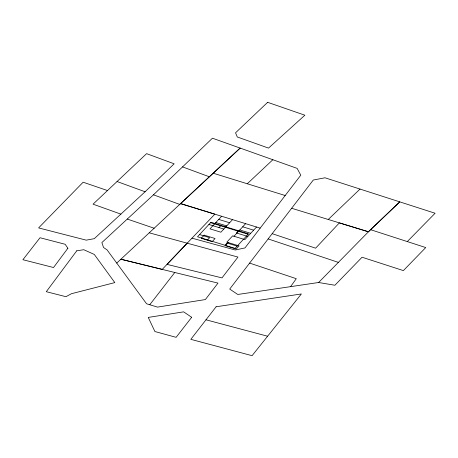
<?xml version="1.0" encoding="UTF-8"?>
<svg xmlns="http://www.w3.org/2000/svg" width="458" height="458" viewBox="0 0 458 458"><rect width="100%" height="100%" fill="white"/><g stroke="black" fill="none" stroke-linecap="round" stroke-linejoin="round"><path stroke-width="0.69" d="M290.572 286.656L296.292 278.693L249.621 263.092M407.282 241.584L435.1 213.245L324.997 177.784L313.283 180.046L229.71 289.067L237.771 294.471L318.602 282.506L334.895 285.254L362.066 257.23L403.366 270.598L425.745 247.56L370.528 229.67L318.602 282.506M191.976 238.171L235.275 250.005L244.99 247.921L300.786 175.191L297.127 168.378L212.449 138.202L153.459 194.816L101.876 242.563L103.537 247.497L107.052 249.873L146.571 303.774L149.749 304.747L174.79 272.481M221.638 216.256L209.987 228.851L220.893 232.212L232.544 219.622M207.583 239.883L209.644 237.662L199.579 234.559M218.958 227.586L220.619 225.788M225.033 245.265L227.094 243.038L237.152 246.141M238.068 231.164L236.408 232.962L247.801 236.46M228.158 242.545L225.244 245.694L236.151 249.055L239.065 245.906L226.836 242.139L232.658 235.841L244.887 239.608L256.537 227.019M233.981 236.248L245.631 223.653M187.185 243.198L167.01 264.375L221.998 277.892L237.96 257.07L149.228 232.813M107.493 190.545L83.133 182.215L38.604 227.912L86.247 240.158L94.291 238.664L145.1 191.765L174.16 163.804L146.606 153.648L93.048 204.171L120.883 214.126M328.254 219.474L360.04 189.068M272.178 233.677L315.625 248.184L339.372 222.886L368.45 231.782L399.782 201.881L370.528 229.67M247.263 183.761L272.859 159.733M116.738 263.092L240.164 148.089L179.719 204.405L153.459 194.816M205.997 319.798L267.615 336.229M149.749 304.747L157.512 307.106L205.367 299.566L217.991 283.113L120.883 259.228L162.218 269.401L214.848 214.167L180.578 203.61L260.167 228.136M291.637 208.27L368.45 231.782M218.724 219.405L229.63 222.771M242.717 226.802L253.623 230.168M215.81 222.554L226.716 225.92M239.803 229.95L250.709 233.317M210.56 222.685L248.133 234.267M208.9 224.483L223.807 229.063M213.205 173.204L285.185 195.52M268.159 238.927L338.376 262.388M127.267 219.061L154.157 228.227M117.053 181.528L145.1 191.765M182.502 166.884L209.375 176.788M67.887 248.236L53.534 267.524L22.9 259.715L40.018 237.736L65.145 244.269L67.887 248.236M76.755 250.812L46.292 291.694L65.946 296.698L71.419 293.721L114.815 282.597L94.291 254.436L83.78 249.719L76.755 250.812M191.679 317.285L176.118 337.328L154.907 331.529L148.249 317.423L183.635 311.852L191.679 317.285M216.107 306.774L190.82 339.338L252.072 355.683L301.358 293.956L216.107 306.774M210.955 222.256L197.524 236.786L235.091 248.368L248.528 233.838L210.955 222.256M204.165 235.149L201.251 238.297L212.157 241.658L215.071 238.509L204.165 235.149M267.649 102.317L235.549 132.803L237.278 136.971L268.525 148.106L304.873 115.21L267.649 102.317"/></g></svg>
